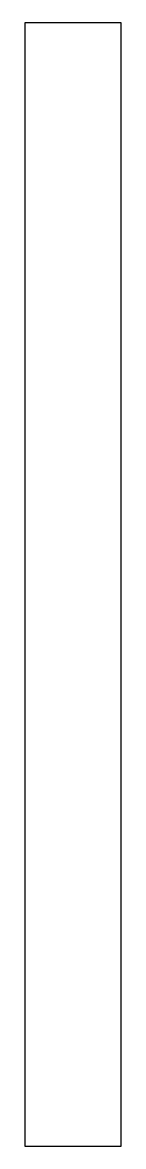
# Model space of a CAD drawing. Extents: x 1.4 to 2.4, y -1.6 to 10.8.
import ezdxf

# ---------------------------------------------------------------- set-up
doc = ezdxf.new("R2010")
doc.units = 0
doc.layers.get('0').update_dxf_attribs({"linetype": 'CONTINUOUS'})

msp = doc.modelspace()

# ---------------------------------------------------------------- linework, layer by layer
at = {"color": 0}
for p, q in [((1.38889, -1.59722), (1.38889, 10.8333)), ((1.38889, 10.8333), (2.44444, 10.8333)), ((2.44444, 10.8333), (2.44444, -1.59722)), ((2.44444, -1.59722), (1.38889, -1.59722))]:
    msp.add_line(p, q, dxfattribs=at)

doc.saveas('drawing.dxf')
